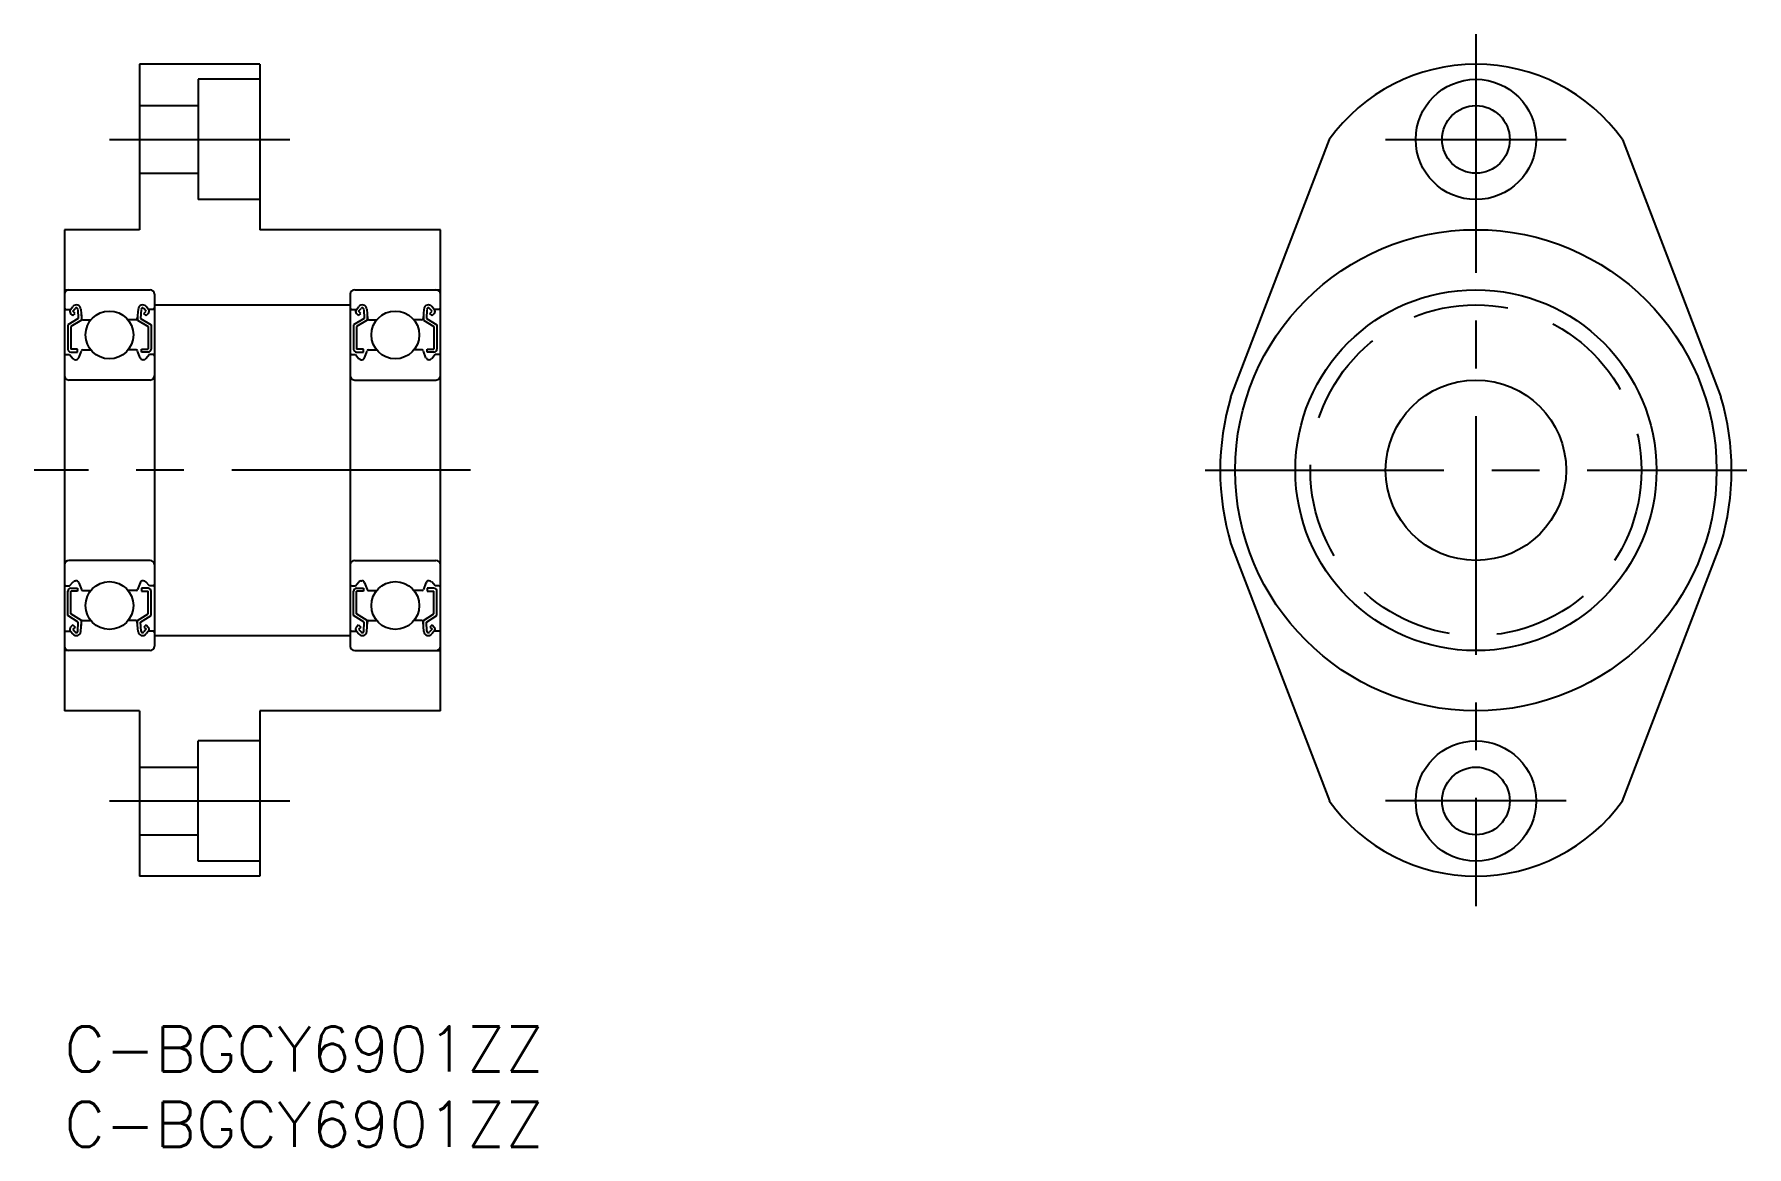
# Model space of a CAD drawing. Extents: x -2 to 112, y -8 to 66.
import ezdxf

# ---------------------------------------------------------------- set-up
doc = ezdxf.new("R2010")
doc.units = 0
doc.header["$LTSCALE"] = 0.5
doc.linetypes.add('CENTER', pattern=[50.8, 31.75, -6.35, 6.35, -6.35])
doc.linetypes.add('DASHED', pattern=[19.05, 12.7, -6.35])
doc.layers.get('0').update_dxf_attribs({"linetype": 'CONTINUOUS'})
for name, color, linetype in [('MSM_CENTER', 1, 'CENTER'), ('MSM_CONTINUOUS', 7, 'CONTINUOUS'), ('MSM_DASHED', 4, 'DASHED'), ('MSM_PART_NUMBER', 7, 'CONTINUOUS')]:
    doc.layers.add(name, color=color, linetype=linetype)
doc.styles.get("Standard").update_dxf_attribs({"font": 'txt.shx', "height": 3, "bigfont": 'bigfont.shx'})

# ---------------------------------------------------------------- blocks, each defined once
blk = doc.blocks.new('*U26')
at = {"layer": 'MSM_PART_NUMBER'}
blk.add_text('C-BGCY6901ZZ', height=3, dxfattribs=at).set_placement((0, -3))
blk = doc.blocks.new('*U27')
at = {"layer": 'MSM_PART_NUMBER'}
blk.add_text('C-BGCY6901ZZ', height=3, dxfattribs=at).set_placement((0, -8))

msp = doc.modelspace()

# ---------------------------------------------------------------- linework, layer by layer
at = {"color": 7, "linetype": 'CONTINUOUS'}
for p, q in [((0.41, 47.7), (0.57, 47.89)), ((5.59, 47.7), (5.43, 47.89)), ((19.41, 47.7), (19.57, 47.89)), ((24.59, 47.7), (24.43, 47.89)), ((0.1, 47.7), (0.41, 47.7)), ((0.93, 47.1), (0.23, 46.66)), ((0.56, 47.29), (0.42, 47.43)), ((1.13, 46.99), (0.43, 46.55)), ((0.56, 47.57), (0.72, 47.76)), ((0.71, 47.43), (0.56, 47.57)), ((0.56, 47.29), (0.71, 47.43)), ((0.9, 47.7), (0.93, 47.1)), ((1.1, 47.72), (1.15, 47.09)), ((1.13, 47.33), (1.13, 46.99)), ((1.25, 47), (1.77, 47)), ((4.75, 47), (4.23, 47)), ((4.9, 47.72), (4.85, 47.09)), ((4.87, 47.33), (4.87, 46.99)), ((4.87, 46.99), (5.57, 46.55)), ((5.1, 47.7), (5.07, 47.1)), ((5.07, 47.1), (5.77, 46.66)), ((5.44, 47.57), (5.28, 47.76)), ((5.29, 47.43), (5.44, 47.57)), ((5.44, 47.29), (5.29, 47.43)), ((5.44, 47.29), (5.58, 47.43)), ((5.9, 47.7), (5.59, 47.7)), ((19.1, 47.7), (19.41, 47.7)), ((19.93, 47.1), (19.23, 46.66)), ((19.56, 47.29), (19.42, 47.43)), ((20.13, 46.99), (19.43, 46.55)), ((19.56, 47.57), (19.72, 47.76)), ((19.71, 47.43), (19.56, 47.57)), ((19.56, 47.29), (19.71, 47.43)), ((19.9, 47.7), (19.93, 47.1)), ((20.1, 47.72), (20.15, 47.09)), ((20.13, 47.33), (20.13, 46.99)), ((20.25, 47), (20.77, 47)), ((23.75, 47), (23.23, 47)), ((23.9, 47.72), (23.85, 47.09)), ((23.87, 47.33), (23.87, 46.99)), ((23.87, 46.99), (24.57, 46.55)), ((24.1, 47.7), (24.07, 47.1)), ((24.07, 47.1), (24.77, 46.66)), ((24.44, 47.57), (24.28, 47.76)), ((24.29, 47.43), (24.44, 47.57)), ((24.44, 47.29), (24.29, 47.43)), ((24.44, 47.29), (24.58, 47.43)), ((24.9, 47.7), (24.59, 47.7)), ((0.23, 46.66), (0.23, 45.05)), ((0.43, 46.55), (0.43, 45.05)), ((5.57, 46.55), (5.57, 45.05)), ((5.77, 46.66), (5.77, 45.05)), ((19.23, 46.66), (19.23, 45.05)), ((19.43, 46.55), (19.43, 45.05)), ((24.57, 46.55), (24.57, 45.05)), ((24.77, 46.66), (24.77, 45.05)), ((0.1, 44.7), (0.35, 44.7)), ((0.35, 44.7), (0.58, 44.42)), ((0.88, 45.05), (0.43, 45.05)), ((0.43, 44.85), (0.88, 44.85)), ((0.88, 44.85), (0.88, 45.05)), ((0.96, 44.48), (1.13, 44.93)), ((1.22, 45), (1.77, 45)), ((4.78, 45), (4.23, 45)), ((5.04, 44.48), (4.87, 44.93)), ((5.12, 45.05), (5.57, 45.05)), ((5.12, 44.85), (5.12, 45.05)), ((5.57, 44.85), (5.12, 44.85)), ((5.65, 44.7), (5.42, 44.42)), ((5.9, 44.7), (5.65, 44.7)), ((19.1, 44.7), (19.35, 44.7)), ((19.35, 44.7), (19.58, 44.42)), ((19.88, 45.05), (19.43, 45.05)), ((19.43, 44.85), (19.88, 44.85)), ((19.88, 44.85), (19.88, 45.05)), ((19.96, 44.48), (20.13, 44.93)), ((20.22, 45), (20.77, 45)), ((23.78, 45), (23.23, 45)), ((24.04, 44.48), (23.87, 44.93)), ((24.12, 45.05), (24.57, 45.05)), ((24.12, 44.85), (24.12, 45.05)), ((24.57, 44.85), (24.12, 44.85)), ((24.65, 44.7), (24.42, 44.42)), ((24.9, 44.7), (24.65, 44.7)), ((0.74, 44.35), (0.77, 44.35)), ((5.26, 44.35), (5.23, 44.35)), ((19.74, 44.35), (19.77, 44.35)), ((24.26, 44.35), (24.23, 44.35)), ((0.74, 29.65), (0.77, 29.65)), ((5.26, 29.65), (5.23, 29.65)), ((19.74, 29.65), (19.77, 29.65)), ((24.26, 29.65), (24.23, 29.65)), ((0.1, 29.3), (0.35, 29.3)), ((0.23, 27.34), (0.23, 28.95)), ((0.35, 29.3), (0.58, 29.58)), ((0.43, 29.15), (0.88, 29.15)), ((0.43, 27.45), (0.43, 28.95)), ((0.88, 28.95), (0.43, 28.95)), ((0.88, 29.15), (0.88, 28.95)), ((0.96, 29.52), (1.13, 29.07)), ((1.22, 29), (1.77, 29)), ((4.78, 29), (4.23, 29)), ((5.04, 29.52), (4.87, 29.07)), ((5.57, 29.15), (5.12, 29.15)), ((5.12, 29.15), (5.12, 28.95)), ((5.12, 28.95), (5.57, 28.95)), ((5.65, 29.3), (5.42, 29.58)), ((5.57, 27.45), (5.57, 28.95)), ((5.9, 29.3), (5.65, 29.3)), ((5.77, 27.34), (5.77, 28.95)), ((19.1, 29.3), (19.35, 29.3)), ((19.23, 27.34), (19.23, 28.95)), ((19.35, 29.3), (19.58, 29.58)), ((19.43, 29.15), (19.88, 29.15)), ((19.43, 27.45), (19.43, 28.95)), ((19.88, 28.95), (19.43, 28.95)), ((19.88, 29.15), (19.88, 28.95)), ((19.96, 29.52), (20.13, 29.07)), ((20.22, 29), (20.77, 29)), ((23.78, 29), (23.23, 29)), ((24.04, 29.52), (23.87, 29.07)), ((24.57, 29.15), (24.12, 29.15)), ((24.12, 29.15), (24.12, 28.95)), ((24.12, 28.95), (24.57, 28.95)), ((24.65, 29.3), (24.42, 29.58)), ((24.57, 27.45), (24.57, 28.95)), ((24.9, 29.3), (24.65, 29.3)), ((24.77, 27.34), (24.77, 28.95)), ((0.93, 26.9), (0.23, 27.34)), ((1.13, 27.01), (0.43, 27.45)), ((4.87, 27.01), (5.57, 27.45)), ((5.07, 26.9), (5.77, 27.34)), ((19.93, 26.9), (19.23, 27.34)), ((20.13, 27.01), (19.43, 27.45)), ((23.87, 27.01), (24.57, 27.45)), ((24.07, 26.9), (24.77, 27.34)), ((0.1, 26.3), (0.41, 26.3)), ((0.41, 26.3), (0.57, 26.11)), ((0.56, 26.71), (0.42, 26.57)), ((0.56, 26.71), (0.71, 26.57)), ((0.71, 26.57), (0.56, 26.43)), ((0.56, 26.43), (0.72, 26.24)), ((0.9, 26.3), (0.93, 26.9)), ((1.1, 26.28), (1.15, 26.91)), ((1.13, 26.67), (1.13, 27.01)), ((1.25, 27), (1.77, 27)), ((4.75, 27), (4.23, 27)), ((4.9, 26.28), (4.85, 26.91)), ((4.87, 26.67), (4.87, 27.01)), ((5.1, 26.3), (5.07, 26.9)), ((5.44, 26.43), (5.28, 26.24)), ((5.44, 26.71), (5.29, 26.57)), ((5.29, 26.57), (5.44, 26.43)), ((5.59, 26.3), (5.43, 26.11)), ((5.44, 26.71), (5.58, 26.57)), ((5.9, 26.3), (5.59, 26.3)), ((19.1, 26.3), (19.41, 26.3)), ((19.41, 26.3), (19.57, 26.11)), ((19.56, 26.71), (19.42, 26.57)), ((19.56, 26.71), (19.71, 26.57)), ((19.71, 26.57), (19.56, 26.43)), ((19.56, 26.43), (19.72, 26.24)), ((19.9, 26.3), (19.93, 26.9)), ((20.1, 26.28), (20.15, 26.91)), ((20.13, 26.67), (20.13, 27.01)), ((20.25, 27), (20.77, 27)), ((23.75, 27), (23.23, 27)), ((23.9, 26.28), (23.85, 26.91)), ((23.87, 26.67), (23.87, 27.01)), ((24.1, 26.3), (24.07, 26.9)), ((24.44, 26.43), (24.28, 26.24)), ((24.44, 26.71), (24.29, 26.57)), ((24.29, 26.57), (24.44, 26.43)), ((24.59, 26.3), (24.43, 26.11)), ((24.44, 26.71), (24.58, 26.57)), ((24.9, 26.3), (24.59, 26.3))]:
    msp.add_line(p, q, dxfattribs=at)
for centre, radius in [((3, 46), 1.59), ((22, 46), 1.59), ((93.83, 37), 6), ((3, 28), 1.59), ((22, 28), 1.59)]:
    msp.add_circle(centre, radius, dxfattribs=at)
for centre, radius, start, end in [((0.8, 47.7), 0.3, 4.935, 139.9921), ((5.2, 47.7), 0.3, 40.0079, 175.065), ((19.8, 47.7), 0.3, 4.935, 139.9921), ((24.2, 47.7), 0.3, 40.0079, 175.065), ((0.1, 47.8), 0.1, 180, 270), ((0.56, 47.57), 0.2, 139.9921, 224.998), ((0.8, 47.7), 0.1, 3.0864, 139.9628), ((1.25, 47.1), 0.1, 184.935, 269.9989), ((4.75, 47.1), 0.1, 270.0011, 355.065), ((5.2, 47.7), 0.1, 40.0372, 176.9136), ((5.44, 47.57), 0.2, 315.002, 40.0079), ((5.9, 47.8), 0.1, 270, 0), ((19.1, 47.8), 0.1, 180, 270), ((19.56, 47.57), 0.2, 139.9921, 224.998), ((19.8, 47.7), 0.1, 3.0864, 139.9628), ((20.25, 47.1), 0.1, 184.935, 269.9989), ((23.75, 47.1), 0.1, 270.0011, 355.065), ((24.2, 47.7), 0.1, 40.0372, 176.9136), ((24.44, 47.57), 0.2, 315.002, 40.0079), ((24.9, 47.8), 0.1, 270, 0), ((0.1, 44.6), 0.1, 90, 180), ((0.43, 45.05), 0.2, 180, 270), ((0.74, 44.55), 0.2, 219.9863, 270), ((0.77, 44.55), 0.2, 270, 340.0584), ((1.22, 44.9), 0.1, 89.999, 160.0584), ((4.78, 44.9), 0.1, 19.9416, 90.001), ((5.23, 44.55), 0.2, 199.9416, 270), ((5.26, 44.55), 0.2, 270, 320.0137), ((5.57, 45.05), 0.2, 270, 0), ((5.9, 44.6), 0.1, 0, 90), ((19.1, 44.6), 0.1, 90, 180), ((19.43, 45.05), 0.2, 180, 270), ((19.74, 44.55), 0.2, 219.9863, 270), ((19.77, 44.55), 0.2, 270, 340.0584), ((20.22, 44.9), 0.1, 89.999, 160.0584), ((23.78, 44.9), 0.1, 19.9416, 90.001), ((24.23, 44.55), 0.2, 199.9416, 270), ((24.26, 44.55), 0.2, 270, 320.0137), ((24.57, 45.05), 0.2, 270, 0), ((24.9, 44.6), 0.1, 0, 90), ((0.74, 29.45), 0.2, 90, 140.0137), ((0.77, 29.45), 0.2, 19.9416, 90), ((5.23, 29.45), 0.2, 90, 160.0584), ((5.26, 29.45), 0.2, 39.9863, 90), ((19.74, 29.45), 0.2, 90, 140.0137), ((19.77, 29.45), 0.2, 19.9416, 90), ((24.23, 29.45), 0.2, 90, 160.0584), ((24.26, 29.45), 0.2, 39.9863, 90), ((0.1, 29.4), 0.1, 180, 270), ((0.43, 28.95), 0.2, 90, 180), ((1.22, 29.1), 0.1, 199.9416, 270.001), ((4.78, 29.1), 0.1, 269.999, 340.0584), ((5.57, 28.95), 0.2, 0, 90), ((5.9, 29.4), 0.1, 270, 0), ((19.1, 29.4), 0.1, 180, 270), ((19.43, 28.95), 0.2, 90, 180), ((20.22, 29.1), 0.1, 199.9416, 270.001), ((23.78, 29.1), 0.1, 269.999, 340.0584), ((24.57, 28.95), 0.2, 0, 90), ((24.9, 29.4), 0.1, 270, 0), ((0.1, 26.2), 0.1, 90, 180), ((0.56, 26.43), 0.2, 135.002, 220.0079), ((0.8, 26.3), 0.3, 220.0079, 355.065), ((0.8, 26.3), 0.1, 220.0372, 356.9136), ((1.25, 26.9), 0.1, 90.0011, 175.065), ((4.75, 26.9), 0.1, 4.935, 89.9989), ((5.2, 26.3), 0.3, 184.935, 319.9921), ((5.2, 26.3), 0.1, 183.0864, 319.9628), ((5.44, 26.43), 0.2, 319.9921, 44.998), ((5.9, 26.2), 0.1, 0, 90), ((19.1, 26.2), 0.1, 90, 180), ((19.56, 26.43), 0.2, 135.002, 220.0079), ((19.8, 26.3), 0.3, 220.0079, 355.065), ((19.8, 26.3), 0.1, 220.0372, 356.9136), ((20.25, 26.9), 0.1, 90.0011, 175.065), ((23.75, 26.9), 0.1, 4.935, 89.9989), ((24.2, 26.3), 0.3, 184.935, 319.9921), ((24.2, 26.3), 0.1, 183.0864, 319.9628), ((24.44, 26.43), 0.2, 319.9921, 44.998), ((24.9, 26.2), 0.1, 0, 90)]:
    msp.add_arc(centre, radius, start, end, dxfattribs=at)
at = {"layer": 'MSM_CENTER'}
for p, q in [((93.83, 66), (93.83, 8)), ((3, 59), (15, 59)), ((87.83, 59), (99.83, 59)), ((27, 37), (-2, 37)), ((75.83, 37), (111.83, 37)), ((3, 15), (15, 15)), ((99.83, 15), (87.83, 15))]:
    msp.add_line(p, q, dxfattribs=at)
at = {"layer": 'MSM_CONTINUOUS'}
for p, q in [((5, 64), (5, 53)), ((13, 64), (5, 64)), ((13, 64), (13, 53)), ((13, 63), (8.9, 63)), ((8.9, 63), (8.9, 55)), ((5, 61.25), (8.9, 61.25)), ((77.55, 41.89), (84.09, 59)), ((103.58, 59), (110.12, 41.89)), ((5, 56.75), (8.9, 56.75)), ((13, 55), (8.9, 55)), ((5, 53), (0, 53)), ((0, 53), (0, 21)), ((25, 53), (13, 53)), ((25, 21), (25, 53)), ((0, 49), (5.7, 49)), ((19.3, 49), (25, 49)), ((6, 48.7), (6, 25.3)), ((6, 48), (19, 48)), ((19, 48.7), (19, 25.3)), ((5.7, 43), (0.3, 43)), ((19.3, 43), (24.7, 43)), ((77.55, 32.11), (84.09, 15)), ((103.58, 15), (110.12, 32.11)), ((5.7, 31), (0.3, 31)), ((19.3, 31), (24.7, 31)), ((6, 26), (19, 26)), ((5.7, 25), (0, 25)), ((19.3, 25), (25, 25)), ((5, 21), (0, 21)), ((5, 21), (5, 10)), ((25, 21), (13, 21)), ((13, 21), (13, 10)), ((13, 19), (8.9, 19)), ((8.9, 11), (8.9, 19)), ((5, 17.25), (8.9, 17.25)), ((5, 12.75), (8.9, 12.75)), ((13, 11), (8.9, 11)), ((13, 10), (5, 10))]:
    msp.add_line(p, q, dxfattribs=at)
for centre, radius in [((93.83, 59), 4), ((93.83, 59), 2.25), ((93.83, 37), 16), ((93.83, 37), 12), ((93.83, 15), 4), ((93.83, 15), 2.25)]:
    msp.add_circle(centre, radius, dxfattribs=at)
for centre, radius, start, end in [((93.83, 52), 12, 35.6853, 144.3147), ((0.3, 48.7), 0.3, 90, 180), ((5.7, 48.7), 0.3, 0, 90), ((19.3, 48.7), 0.3, 90, 180), ((24.7, 48.7), 0.3, 0, 90), ((0.3, 43.3), 0.3, 180, 270), ((5.7, 43.3), 0.3, 270, 0), ((19.3, 43.3), 0.3, 180, 270), ((24.7, 43.3), 0.3, 270, 0), ((93.83, 37), 17, 163.2953, 196.7047), ((93.83, 37), 17, 343.2953, 16.7047), ((0.3, 30.7), 0.3, 90, 180), ((5.7, 30.7), 0.3, 0, 90), ((19.3, 30.7), 0.3, 90, 180), ((24.7, 30.7), 0.3, 0, 90), ((0.3, 25.3), 0.3, 180, 270), ((5.7, 25.3), 0.3, 270, 0), ((19.3, 25.3), 0.3, 180, 270), ((24.7, 25.3), 0.3, 270, 0), ((93.83, 22), 12, 215.6853, 324.3147)]:
    msp.add_arc(centre, radius, start, end, dxfattribs=at)
at = {"layer": 'MSM_DASHED'}
msp.add_circle((93.83, 37), 11, dxfattribs=at)

# ---------------------------------------------------------------- block references
at = {"layer": 'MSM_CONTINUOUS'}
for name in ['*U26', '*U27']:
    msp.add_blockref(name, (0, 0), dxfattribs=at)

doc.saveas('drawing.dxf')
